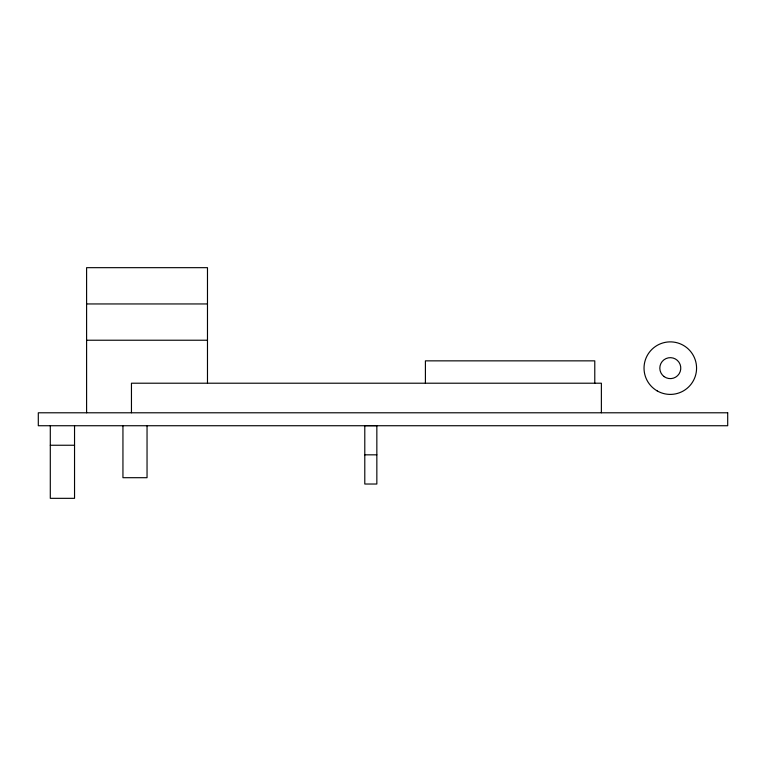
<?xml version="1.0" encoding="UTF-8"?>
<svg xmlns="http://www.w3.org/2000/svg" width="766" height="766" viewBox="0 0 766 766"><rect width="100%" height="100%" fill="white"/><g stroke="black" fill="none" stroke-linecap="round" stroke-linejoin="round"><path stroke-width="1.15" d="M86.596 303.949L207.481 303.949M86.596 340.228L207.481 340.228M50.297 445.247L74.541 445.247M364.788 454.832L376.843 454.832M601.377 412.788L601.377 383.211L131.455 383.211L131.455 412.788M594.78 383.278L594.78 360.853L425.408 360.853L425.408 383.278M207.481 383.048L207.481 267.669L86.596 267.669L86.596 412.788M147.043 425.733L147.043 477.697L122.943 477.697L122.943 425.733M74.541 425.733L74.541 498.331L50.297 498.331L50.297 425.733M727.7 412.788L38.3 412.788L38.3 425.733L727.7 425.733L727.7 412.788M376.843 425.647L364.788 425.647L364.788 484.026L376.843 484.026L376.843 425.647M657.161 390.89A26.274 26.274 0 0 0 696.572 368.14A26.274 26.274 0 0 0 657.161 345.389A26.274 26.274 0 0 0 657.161 390.89M664.16 376.633A10.475 10.475 0 0 0 680.725 369.212A10.475 10.475 0 0 0 666.018 358.574A10.475 10.475 0 0 0 664.16 376.633"/></g></svg>
